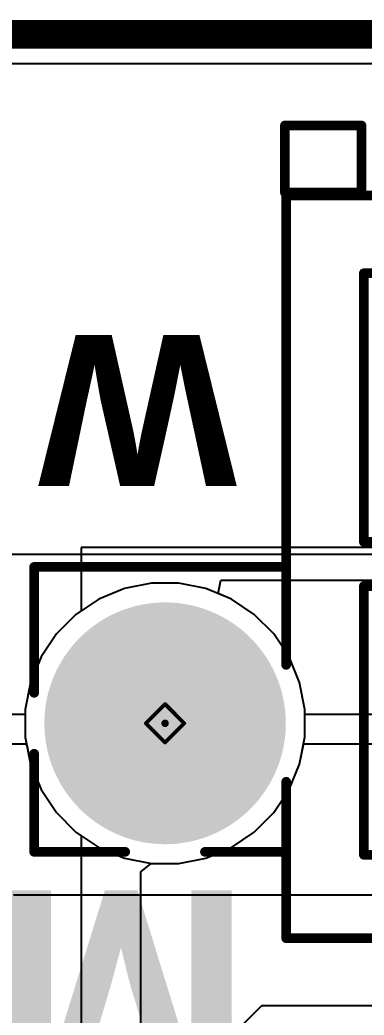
# Model space of a CAD drawing. Header units: inches. Extents: x 0 to 5379, y 0 to 5429.
# Drawn here: x 34.92 to 39.49, y 207.02 to 220.19 of the extents above; entities that cross this region are included whole.
import ezdxf

# ---------------------------------------------------------------- set-up
doc = ezdxf.new("R2010")
doc.units = ezdxf.units.IN
for name, color, linetype in [('Board Outline', 216, 'Continuous'), ('Bottom Layer', 5, 'Continuous'), ('Bottom Solder', 6, 'Continuous'), ('Drill Drawing', 1, 'Continuous'), ('GND01', 16, 'Continuous'), ('GND02', 76, 'Continuous'), ('Pad Holes', 156, 'Continuous'), ('PWR', 156, 'Continuous'), ('SIG 01', 90, 'Continuous'), ('Top Layer', 1, 'Continuous'), ('Top Overlay', 2, 'Continuous'), ('Top Solder', 216, 'Continuous')]:
    doc.layers.add(name, color=color, linetype=linetype)
doc.styles.add('Arial_Bold', font='', dxfattribs={"height": 0.2})
doc.styles.get('Arial_Bold').set_extended_font_data('Arial', bold=True)

# ---------------------------------------------------------------- blocks, each defined once
blk = doc.blocks.new('1_770174_0_798')
at = {"layer": 'Bottom Solder'}
h = blk.add_hatch(color=6, dxfattribs=at)
edge = h.paths.add_edge_path()
edge.add_arc((4.295, 2.07), 0.05, 0, 360)
at = {"layer": 'Pad Holes'}
h = blk.add_hatch(color=7, dxfattribs=at)
edge = h.paths.add_edge_path()
edge.add_arc((4.295, 2.07), 1.6, 0, 360)
at = {"layer": 'Top Solder'}
h = blk.add_hatch(color=216, dxfattribs=at)
edge = h.paths.add_edge_path()
edge.add_arc((4.295, 2.07), 0.05, 0, 360)
at = {"layer": 'Top Overlay'}
for points in [[(2.69, 4.915, 0.127, 0.127, 0), (-7.178, 4.915, 0.127, 0.127, 0)], [(2.69, 4.915, 0.127, 0.127, 0), (2.69, 2.843, 0.127, 0.127, 0)], [(1.661, 3.81, 0.127, 0.127, 0), (-1.895, 3.81, 0.127, 0.127, 0)], [(1.661, 3.81, 0.127, 0.127, 0), (1.661, 0.254, 0.127, 0.127, 0)], [(3.767, 3.771, 0.127, 0.127, 0), (2.69, 3.771, 0.127, 0.127, 0)], [(6.03, 3.771, 0.127, 0.127, 0), (4.823, 3.771, 0.127, 0.127, 0)], [(6.03, 3.771, 0.127, 0.127, 0), (6.03, 2.473, 0.127, 0.127, 0)], [(6.03, 1.667, 0.127, 0.127, 0), (6.03, 0, 0.127, 0.127, 0)], [(2.69, 1.297, 0.127, 0.127, 0), (2.69, -4.915, 0.127, 0.127, 0)], [(1.661, 0.254, 0.127, 0.127, 0), (-1.895, 0.254, 0.127, 0.127, 0)], [(6.03, 0, 0.127, 0.127, 0), (2.69, 0, 0.127, 0.127, 0)], [(1.661, -0.33, 0.127, 0.127, 0), (-1.895, -0.33, 0.127, 0.127, 0)], [(1.661, -0.33, 0.127, 0.127, 0), (1.661, -3.886, 0.127, 0.127, 0)], [(1.661, -3.886, 0.127, 0.127, 0), (-1.895, -3.886, 0.127, 0.127, 0)], [(2.69, -4.915, 0.127, 0.127, 0), (-7.14, -4.915, 0.127, 0.127, 0)], [(2.707, -4.953, 0.127, 0.127, 0), (1.691, -4.953, 0.127, 0.127, 0)], [(1.691, -4.953, 0.127, 0.127, 0), (1.691, -5.842, 0.127, 0.127, 0)], [(2.707, -4.953, 0.127, 0.127, 0), (2.707, -5.842, 0.127, 0.127, 0)], [(2.707, -5.842, 0.127, 0.127, 0), (1.691, -5.842, 0.127, 0.127, 0)]]:
    blk.add_lwpolyline(points, format="xyseb", dxfattribs=at)
for points in [[(2.658, 4.915, 0.0635, 0.0635, 1), (2.722, 4.915, 0.0635, 0.0635, 1)], [(2.658, 4.915, 0.0635, 0.0635, 1), (2.722, 4.915, 0.0635, 0.0635, 1)], [(1.629, 3.81, 0.0635, 0.0635, 1), (1.693, 3.81, 0.0635, 0.0635, 1)], [(1.629, 3.81, 0.0635, 0.0635, 1), (1.693, 3.81, 0.0635, 0.0635, 1)], [(2.658, 3.771, 0.0635, 0.0635, 1), (2.722, 3.771, 0.0635, 0.0635, 1)], [(3.736, 3.771, 0.0635, 0.0635, 1), (3.799, 3.771, 0.0635, 0.0635, 1)], [(4.791, 3.771, 0.0635, 0.0635, 1), (4.854, 3.771, 0.0635, 0.0635, 1)], [(5.998, 3.771, 0.0635, 0.0635, 1), (6.062, 3.771, 0.0635, 0.0635, 1)], [(5.998, 3.771, 0.0635, 0.0635, 1), (6.062, 3.771, 0.0635, 0.0635, 1)], [(2.658, 2.843, 0.0635, 0.0635, 1), (2.722, 2.843, 0.0635, 0.0635, 1)], [(5.998, 2.473, 0.0635, 0.0635, 1), (6.062, 2.473, 0.0635, 0.0635, 1)], [(5.998, 1.667, 0.0635, 0.0635, 1), (6.062, 1.667, 0.0635, 0.0635, 1)], [(2.658, 1.297, 0.0635, 0.0635, 1), (2.722, 1.297, 0.0635, 0.0635, 1)], [(1.629, 0.254, 0.0635, 0.0635, 1), (1.693, 0.254, 0.0635, 0.0635, 1)], [(1.629, 0.254, 0.0635, 0.0635, 1), (1.693, 0.254, 0.0635, 0.0635, 1)], [(2.658, 0, 0.0635, 0.0635, 1), (2.722, 0, 0.0635, 0.0635, 1)], [(5.998, 0, 0.0635, 0.0635, 1), (6.062, 0, 0.0635, 0.0635, 1)], [(5.998, 0, 0.0635, 0.0635, 1), (6.062, 0, 0.0635, 0.0635, 1)], [(1.629, -0.33, 0.0635, 0.0635, 1), (1.693, -0.33, 0.0635, 0.0635, 1)], [(1.629, -0.33, 0.0635, 0.0635, 1), (1.693, -0.33, 0.0635, 0.0635, 1)], [(1.629, -3.886, 0.0635, 0.0635, 1), (1.693, -3.886, 0.0635, 0.0635, 1)], [(1.629, -3.886, 0.0635, 0.0635, 1), (1.693, -3.886, 0.0635, 0.0635, 1)], [(2.658, -4.915, 0.0635, 0.0635, 1), (2.722, -4.915, 0.0635, 0.0635, 1)], [(2.658, -4.915, 0.0635, 0.0635, 1), (2.722, -4.915, 0.0635, 0.0635, 1)], [(1.66, -4.953, 0.0635, 0.0635, 1), (1.723, -4.953, 0.0635, 0.0635, 1)], [(1.66, -4.953, 0.0635, 0.0635, 1), (1.723, -4.953, 0.0635, 0.0635, 1)], [(2.676, -4.953, 0.0635, 0.0635, 1), (2.739, -4.953, 0.0635, 0.0635, 1)], [(2.676, -4.953, 0.0635, 0.0635, 1), (2.739, -4.953, 0.0635, 0.0635, 1)], [(1.66, -5.842, 0.0635, 0.0635, 1), (1.723, -5.842, 0.0635, 0.0635, 1)], [(1.66, -5.842, 0.0635, 0.0635, 1), (1.723, -5.842, 0.0635, 0.0635, 1)], [(2.676, -5.842, 0.0635, 0.0635, 1), (2.739, -5.842, 0.0635, 0.0635, 1)], [(2.676, -5.842, 0.0635, 0.0635, 1), (2.739, -5.842, 0.0635, 0.0635, 1)]]:
    blk.add_lwpolyline(points, format="xyseb", close=True, dxfattribs=at)

msp = doc.modelspace()

# ---------------------------------------------------------------- linework, layer by layer
at = {"layer": 'Board Outline'}
msp.add_lwpolyline([(0, 220, 0.381, 0.381, 0), (350, 220, 0.381, 0.381, 0)], format="xyseb", dxfattribs=at)
at = {"layer": 'Bottom Layer'}
for p, q in [((25.605, 219.612), (47.626, 219.612)), ((47.626, 213.208), (35.739, 213.208)), ((35.739, 213.208), (35.739, 212.37)), ((37.551, 212.598), (37.586, 212.776)), ((37.586, 212.776), (47.626, 212.776)), ((37.728, 212.525), (37.551, 212.598)), ((38.031, 212.322), (37.728, 212.525)), ((35.667, 212.322), (35.409, 212.064)), ((35.739, 212.37), (35.667, 212.322)), ((38.289, 212.064), (38.031, 212.322)), ((35.409, 212.064), (35.206, 211.76)), ((38.492, 211.76), (38.289, 212.064)), ((35.206, 211.76), (35.067, 211.423)), ((38.632, 211.423), (38.492, 211.76)), ((35.067, 211.423), (34.995, 211.064)), ((38.703, 211.064), (38.632, 211.423)), ((34.995, 211.064), (34.995, 210.699)), ((38.703, 210.699), (38.703, 211.064)), ((34.995, 210.699), (35.067, 210.341)), ((38.632, 210.341), (38.703, 210.699)), ((35.067, 210.341), (35.206, 210.004)), ((38.492, 210.004), (38.632, 210.341)), ((35.206, 210.004), (35.409, 209.7)), ((38.289, 209.7), (38.492, 210.004)), ((35.409, 209.7), (35.667, 209.442)), ((38.031, 209.442), (38.289, 209.7)), ((35.667, 209.442), (35.739, 209.394)), ((37.728, 209.239), (38.031, 209.442)), ((35.739, 209.394), (35.739, 168.529)), ((37.39, 209.099), (37.728, 209.239)), ((36.527, 208.915), (36.664, 209.028)), ((36.664, 209.028), (36.667, 209.028)), ((36.667, 209.028), (37.032, 209.028)), ((37.032, 209.028), (37.39, 209.099)), ((36.527, 169.392), (36.527, 208.915))]:
    msp.add_line(p, q, dxfattribs=at)
at = {"layer": 'Drill Drawing'}
for points in [[(36.595, 210.882, 0.0508, 0.0508, 0), (36.849, 211.136, 0.0508, 0.0508, 0)], [(36.849, 211.136, 0.0508, 0.0508, 0), (37.103, 210.882, 0.0508, 0.0508, 0)], [(36.595, 210.882, 0.0508, 0.0508, 0), (36.849, 210.628, 0.0508, 0.0508, 0)], [(36.849, 210.628, 0.0508, 0.0508, 0), (37.103, 210.882, 0.0508, 0.0508, 0)]]:
    msp.add_lwpolyline(points, format="xyseb", dxfattribs=at)
for points in [[(36.837, 211.136, 0.0254, 0.0254, 1), (36.862, 211.136, 0.0254, 0.0254, 1)], [(36.837, 211.136, 0.0254, 0.0254, 1), (36.862, 211.136, 0.0254, 0.0254, 1)], [(36.583, 210.882, 0.0254, 0.0254, 1), (36.608, 210.882, 0.0254, 0.0254, 1)], [(36.583, 210.882, 0.0254, 0.0254, 1), (36.608, 210.882, 0.0254, 0.0254, 1)], [(37.091, 210.882, 0.0254, 0.0254, 1), (37.116, 210.882, 0.0254, 0.0254, 1)], [(37.091, 210.882, 0.0254, 0.0254, 1), (37.116, 210.882, 0.0254, 0.0254, 1)], [(36.837, 210.628, 0.0254, 0.0254, 1), (36.862, 210.628, 0.0254, 0.0254, 1)], [(36.837, 210.628, 0.0254, 0.0254, 1), (36.862, 210.628, 0.0254, 0.0254, 1)]]:
    msp.add_lwpolyline(points, format="xyseb", close=True, dxfattribs=at)
at = {"layer": 'GND01'}
for p, q in [((0.388, 219.612), (63.203, 219.612)), ((36.667, 212.736), (36.309, 212.664)), ((37.032, 212.736), (36.667, 212.736)), ((37.39, 212.664), (37.032, 212.736)), ((36.309, 212.664), (35.971, 212.525)), ((37.728, 212.525), (37.39, 212.664)), ((35.971, 212.525), (35.667, 212.322)), ((38.031, 212.322), (37.728, 212.525)), ((35.667, 212.322), (35.409, 212.064)), ((38.289, 212.064), (38.031, 212.322)), ((35.409, 212.064), (35.206, 211.76)), ((38.492, 211.76), (38.289, 212.064)), ((35.206, 211.76), (35.067, 211.423)), ((38.632, 211.423), (38.492, 211.76)), ((35.067, 211.423), (34.995, 211.064)), ((38.703, 211.064), (38.632, 211.423)), ((34.995, 211.064), (34.995, 210.699)), ((38.703, 210.699), (38.703, 211.064)), ((34.995, 210.699), (35.067, 210.341)), ((38.632, 210.341), (38.703, 210.699)), ((35.067, 210.341), (35.206, 210.004)), ((38.492, 210.004), (38.632, 210.341)), ((35.206, 210.004), (35.409, 209.7)), ((38.289, 209.7), (38.492, 210.004)), ((35.409, 209.7), (35.667, 209.442)), ((38.031, 209.442), (38.289, 209.7)), ((35.667, 209.442), (35.971, 209.239)), ((37.728, 209.239), (38.031, 209.442)), ((35.971, 209.239), (36.309, 209.099)), ((37.39, 209.099), (37.728, 209.239)), ((36.309, 209.099), (36.667, 209.028)), ((36.667, 209.028), (37.032, 209.028)), ((37.032, 209.028), (37.39, 209.099))]:
    msp.add_line(p, q, dxfattribs=at)
at = {"layer": 'GND02'}
for p, q in [((0.388, 219.612), (63.203, 219.612)), ((36.667, 212.736), (36.309, 212.664)), ((37.032, 212.736), (36.667, 212.736)), ((37.39, 212.664), (37.032, 212.736)), ((36.309, 212.664), (35.971, 212.525)), ((37.728, 212.525), (37.39, 212.664)), ((35.971, 212.525), (35.667, 212.322)), ((38.031, 212.322), (37.728, 212.525)), ((35.667, 212.322), (35.409, 212.064)), ((38.289, 212.064), (38.031, 212.322)), ((35.409, 212.064), (35.206, 211.76)), ((38.492, 211.76), (38.289, 212.064)), ((35.206, 211.76), (35.067, 211.423)), ((38.632, 211.423), (38.492, 211.76)), ((35.067, 211.423), (34.995, 211.064)), ((38.703, 211.064), (38.632, 211.423)), ((34.995, 211.064), (34.995, 210.699)), ((38.703, 210.699), (38.703, 211.064)), ((34.995, 210.699), (35.067, 210.341)), ((38.632, 210.341), (38.703, 210.699)), ((35.067, 210.341), (35.206, 210.004)), ((38.492, 210.004), (38.632, 210.341)), ((35.206, 210.004), (35.409, 209.7)), ((38.289, 209.7), (38.492, 210.004)), ((35.409, 209.7), (35.667, 209.442)), ((38.031, 209.442), (38.289, 209.7)), ((35.667, 209.442), (35.971, 209.239)), ((37.728, 209.239), (38.031, 209.442)), ((35.971, 209.239), (36.309, 209.099)), ((37.39, 209.099), (37.728, 209.239)), ((36.309, 209.099), (36.667, 209.028)), ((36.667, 209.028), (37.032, 209.028)), ((37.032, 209.028), (37.39, 209.099))]:
    msp.add_line(p, q, dxfattribs=at)
at = {"layer": 'PWR'}
for p, q in [((0.388, 219.612), (63.203, 219.612)), ((36.667, 212.736), (36.309, 212.664)), ((37.032, 212.736), (36.667, 212.736)), ((37.39, 212.664), (37.032, 212.736)), ((36.309, 212.664), (35.971, 212.525)), ((37.728, 212.525), (37.39, 212.664)), ((35.971, 212.525), (35.667, 212.322)), ((38.031, 212.322), (37.728, 212.525)), ((35.667, 212.322), (35.409, 212.064)), ((38.289, 212.064), (38.031, 212.322)), ((35.409, 212.064), (35.206, 211.76)), ((38.492, 211.76), (38.289, 212.064)), ((35.206, 211.76), (35.067, 211.423)), ((38.632, 211.423), (38.492, 211.76)), ((35.067, 211.423), (34.995, 211.064)), ((38.703, 211.064), (38.632, 211.423)), ((34.995, 211.064), (34.995, 210.699)), ((38.703, 210.699), (38.703, 211.064)), ((34.995, 210.699), (35.067, 210.341)), ((38.632, 210.341), (38.703, 210.699)), ((35.067, 210.341), (35.206, 210.004)), ((38.492, 210.004), (38.632, 210.341)), ((35.206, 210.004), (35.409, 209.7)), ((38.289, 209.7), (38.492, 210.004)), ((35.409, 209.7), (35.667, 209.442)), ((38.031, 209.442), (38.289, 209.7)), ((35.667, 209.442), (35.971, 209.239)), ((37.728, 209.239), (38.031, 209.442)), ((35.971, 209.239), (36.309, 209.099)), ((37.39, 209.099), (37.728, 209.239)), ((36.309, 209.099), (36.667, 209.028)), ((36.667, 209.028), (37.032, 209.028)), ((37.032, 209.028), (37.39, 209.099)), ((38.126, 207.144), (32.842, 201.86)), ((44.064, 207.144), (38.126, 207.144))]:
    msp.add_line(p, q, dxfattribs=at)
at = {"layer": 'SIG 01'}
for p, q in [((0.388, 219.612), (63.146, 219.612)), ((36.667, 212.736), (36.309, 212.664)), ((37.032, 212.736), (36.667, 212.736)), ((37.39, 212.664), (37.032, 212.736)), ((36.309, 212.664), (35.971, 212.525)), ((37.728, 212.525), (37.39, 212.664)), ((35.971, 212.525), (35.667, 212.322)), ((38.031, 212.322), (37.728, 212.525)), ((35.667, 212.322), (35.409, 212.064)), ((38.289, 212.064), (38.031, 212.322)), ((35.409, 212.064), (35.206, 211.76)), ((38.492, 211.76), (38.289, 212.064)), ((35.206, 211.76), (35.067, 211.423)), ((38.632, 211.423), (38.492, 211.76)), ((35.067, 211.423), (34.995, 211.064)), ((38.703, 211.064), (38.632, 211.423)), ((34.995, 210.998), (14.3, 210.998)), ((34.995, 211.064), (34.995, 210.998)), ((38.703, 210.998), (38.703, 211.064)), ((39.768, 210.998), (38.703, 210.998)), ((14.461, 210.609), (34.995, 210.609)), ((34.995, 210.609), (35.016, 210.596)), ((35.016, 210.596), (35.067, 210.341)), ((38.632, 210.341), (38.683, 210.596)), ((38.683, 210.596), (38.703, 210.609)), ((38.703, 210.609), (39.768, 210.609)), ((35.067, 210.341), (35.206, 210.004)), ((38.492, 210.004), (38.632, 210.341)), ((35.206, 210.004), (35.409, 209.7)), ((38.289, 209.7), (38.492, 210.004)), ((35.409, 209.7), (35.667, 209.442)), ((38.031, 209.442), (38.289, 209.7)), ((35.667, 209.442), (35.971, 209.239)), ((37.728, 209.239), (38.031, 209.442)), ((35.971, 209.239), (36.309, 209.099)), ((37.39, 209.099), (37.728, 209.239)), ((36.309, 209.099), (36.667, 209.028)), ((36.667, 209.028), (37.032, 209.028)), ((37.032, 209.028), (37.39, 209.099))]:
    msp.add_line(p, q, dxfattribs=at)
at = {"layer": 'Top Layer'}
for p, q in [((26.064, 219.612), (43.231, 219.612)), ((43.221, 213.117), (26.064, 213.117)), ((34.838, 208.61), (42.52, 208.61))]:
    msp.add_line(p, q, dxfattribs=at)

# ---------------------------------------------------------------- block references
at = {"rotation": 180}
msp.add_blockref('1_770174_0_798', (41.144, 212.952), dxfattribs=at)

# ---------------------------------------------------------------- texts
at = {"layer": 'Top Overlay', "style": 'Arial_Bold'}
for s, height, p in [('W', 2, (37.802, 216.021)), ('MOTOR-04', 3, (38.012, 208.672))]:
    msp.add_text(s, height=height, rotation=180, dxfattribs=at).set_placement(p)

doc.saveas('drawing.dxf')
